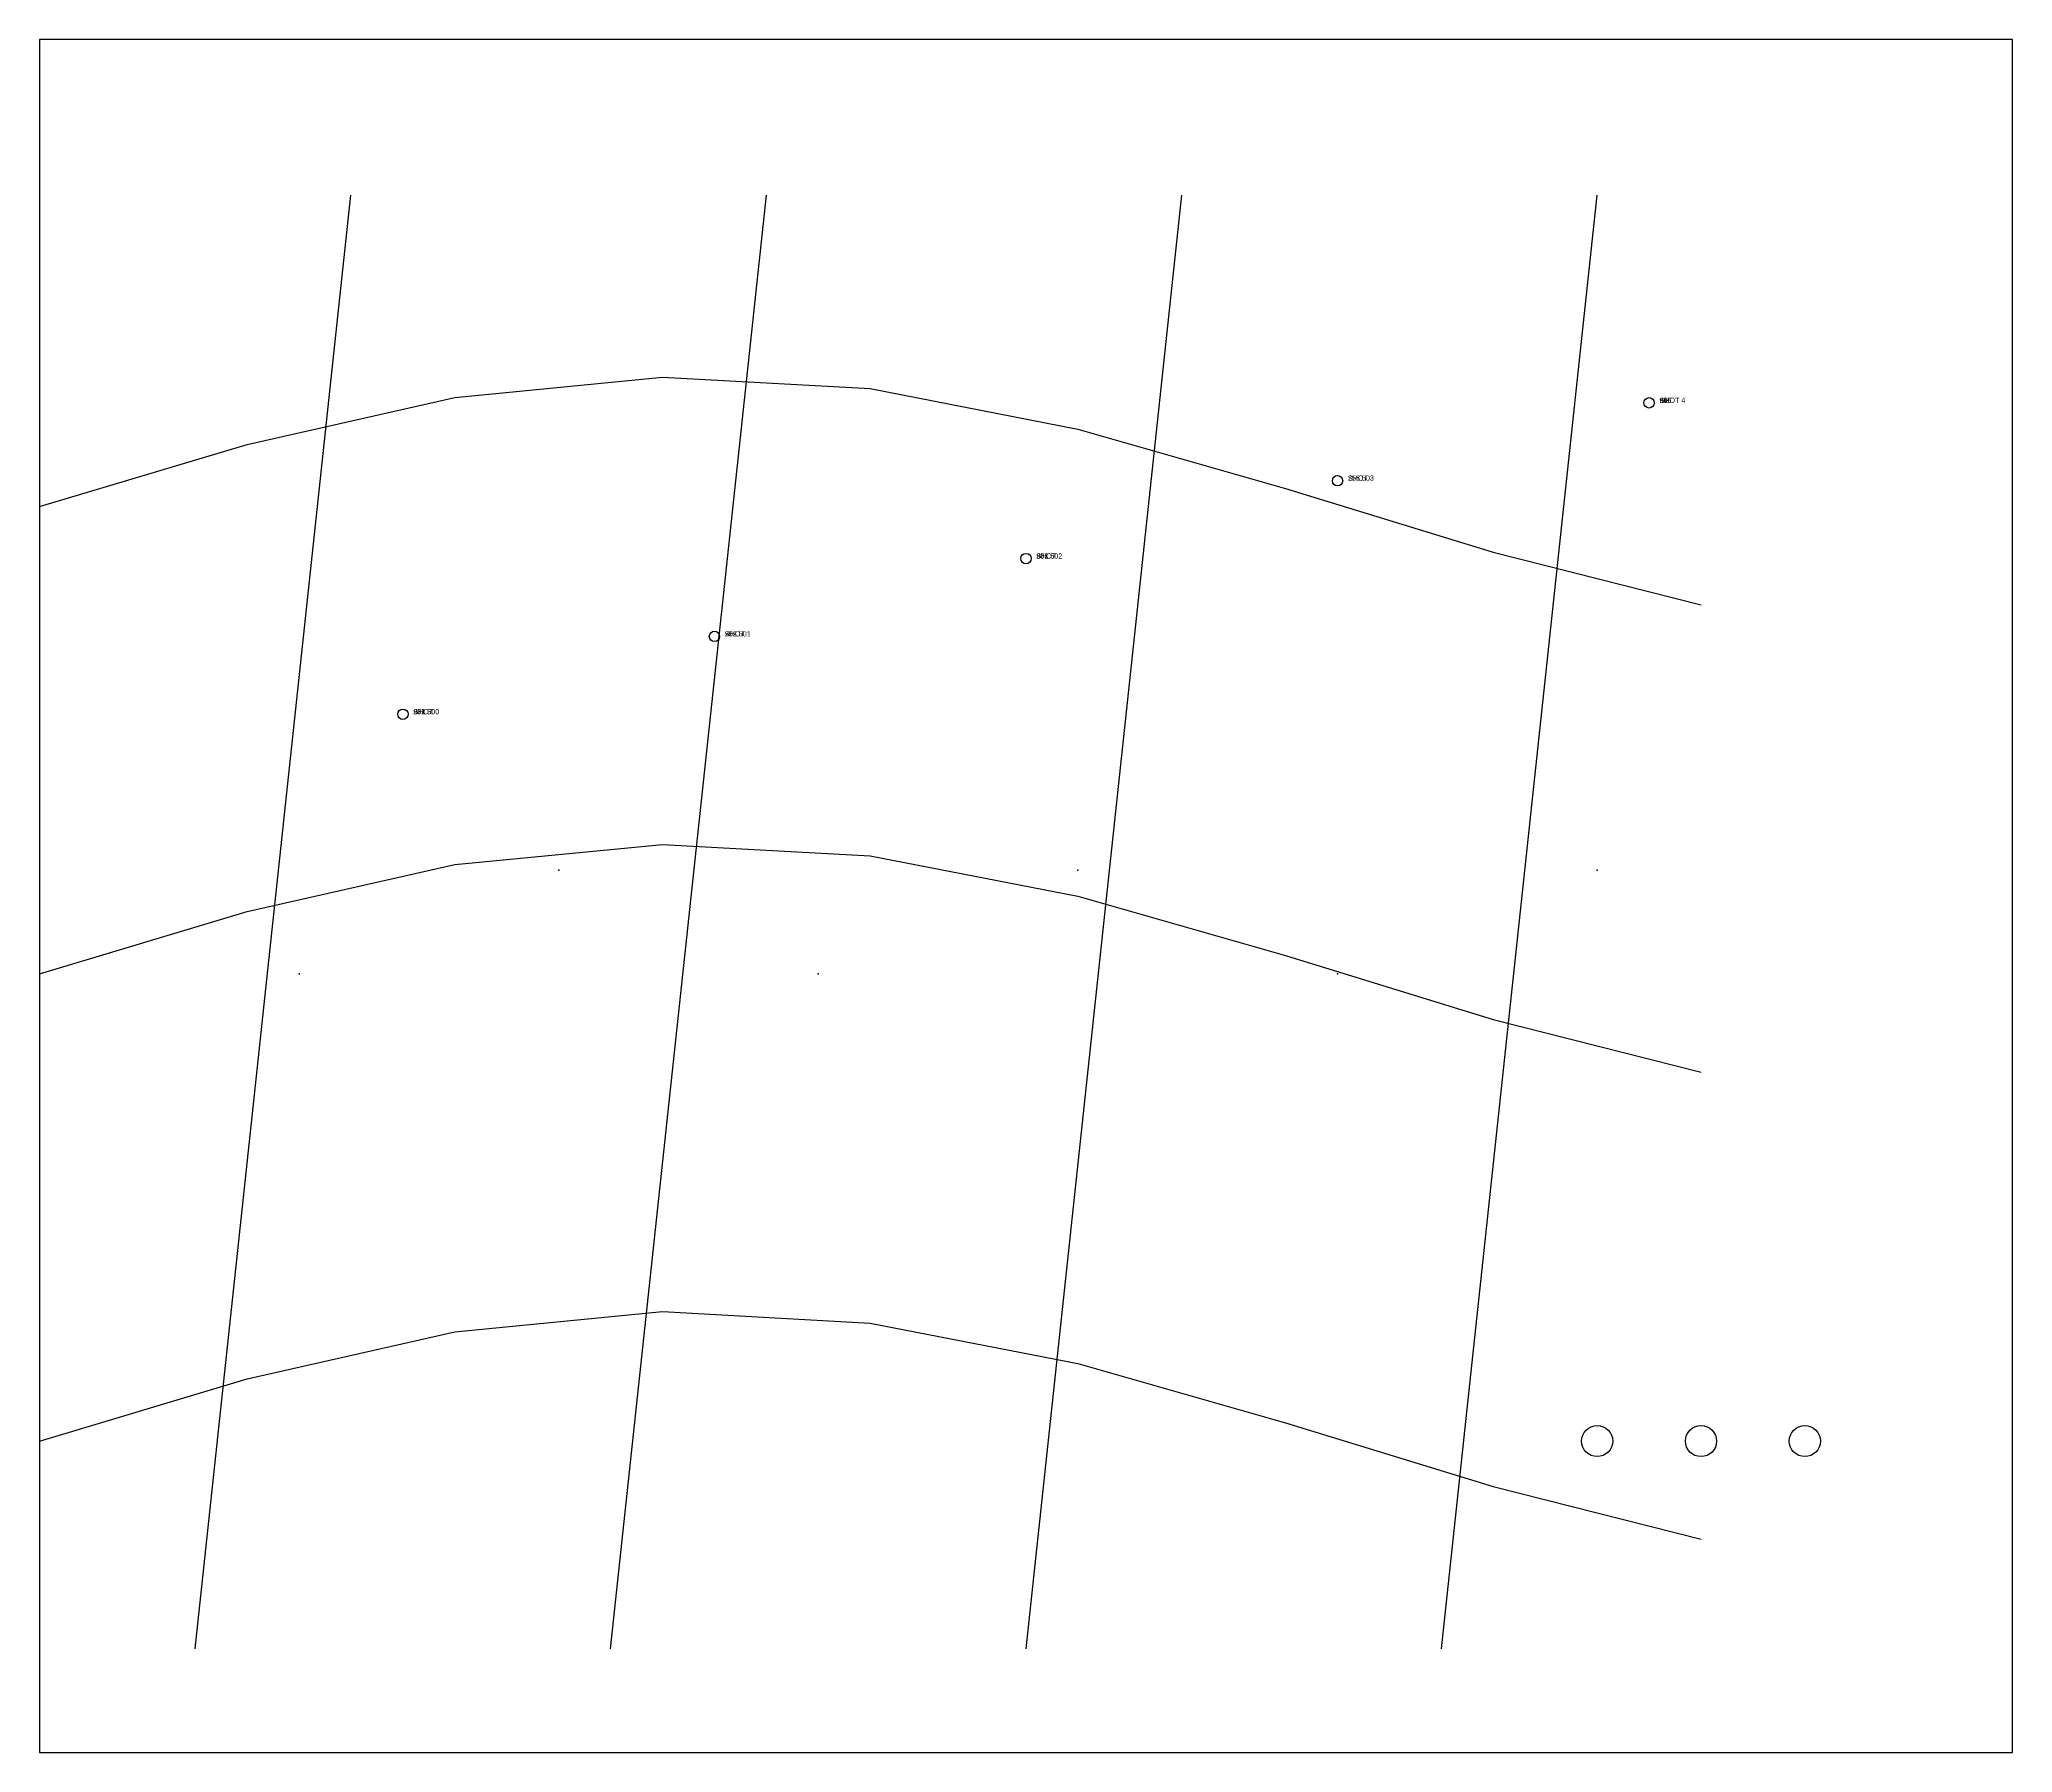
# Model space of a CAD drawing. Header units: feet. Extents: x 6149950 to 6150330, y 2079950 to 2080280.
import ezdxf

# ---------------------------------------------------------------- set-up
doc = ezdxf.new("R2010")
doc.units = ezdxf.units.FT
doc.layers.get('0').update_dxf_attribs({"linetype": 'CONTINUOUS'})
for name, color, linetype in [('BOUNDARY', 1, 'CONTINUOUS'), ('BRK', 5, 'CONTINUOUS'), ('PLANT', 3, 'CONTINUOUS'), ('PTS', 2, 'CONTINUOUS'), ('SURVEY', 4, 'CONTINUOUS'), ('TOPO-MAJ', 3, 'CONTINUOUS')]:
    doc.layers.add(name, color=color, linetype=linetype)

# ---------------------------------------------------------------- blocks, each defined once
blk = doc.blocks.new('SPOT')
blk.add_circle((0, 0), 1)
for tag, p in [('PT', (2, 2)), ('ELEV', (2, 0)), ('DESC', (2, -2))]:
    blk.add_attdef(tag, p, '', height=1)
blk = doc.blocks.new('TREE')
blk.add_circle((0, 0), 3)

msp = doc.modelspace()

# ---------------------------------------------------------------- linework, layer by layer
at = {"layer": 'BOUNDARY'}
msp.add_lwpolyline([(6149950, 2079950), (6150330, 2079950), (6150330, 2080280), (6149950, 2080280)], close=True, dxfattribs=at)
at = {"layer": 'BRK'}
for p, q in [((6149980, 2079970, 248), (6150010, 2080250, 262)), ((6150060, 2079970, 249), (6150090, 2080250, 263)), ((6150140, 2079970, 250), (6150170, 2080250, 264)), ((6150220, 2079970, 251), (6150250, 2080250, 265))]:
    msp.add_line(p, q, dxfattribs=at)
at = {"layer": 'PTS'}
for p in [(6150050, 2080120, 252.5), (6150150, 2080120, 255.5), (6150250, 2080120, 258.5), (6150000, 2080100, 251), (6150100, 2080100, 254), (6150200, 2080100, 257)]:
    msp.add_point(p, dxfattribs=at)
at = {"layer": 'TOPO-MAJ'}
for points in [[(6149950, 2080190), (6149990, 2080201.99), (6150030, 2080211.04), (6150070, 2080214.94), (6150110, 2080212.73), (6150150, 2080204.96), (6150190, 2080193.53), (6150230, 2080181.23), (6150270, 2080171.08)], [(6149950, 2080100), (6149990, 2080111.99), (6150030, 2080121.04), (6150070, 2080124.94), (6150110, 2080122.73), (6150150, 2080114.96), (6150190, 2080103.53), (6150230, 2080091.23), (6150270, 2080081.08)], [(6149950, 2080010), (6149990, 2080021.99), (6150030, 2080031.04), (6150070, 2080034.94), (6150110, 2080032.73), (6150150, 2080024.96), (6150190, 2080013.53), (6150230, 2080001.23), (6150270, 2079991.08)]]:
    msp.add_lwpolyline(points, dxfattribs=at)

# ---------------------------------------------------------------- block references
at = {"layer": 'PLANT'}
for p in [(6150250, 2080010, 249), (6150270, 2080010, 250), (6150290, 2080010, 251)]:
    msp.add_blockref('TREE', p, dxfattribs=at)
at = {"layer": 'SURVEY'}
ref = msp.add_blockref('SPOT', (6150260, 2080210), dxfattribs=at)
ref.add_attrib('PT', '905', (6150262, 2080210), dxfattribs={"height": 1})
ref.add_attrib('ELEV', 'n/a', (6150262, 2080210), dxfattribs={"height": 1})
ref.add_attrib('DESC', 'SHOT 4', (6150262, 2080210), dxfattribs={"height": 1})
ref = msp.add_blockref('SPOT', (6150200, 2080195), dxfattribs=at)
ref.add_attrib('ELEV', '255.50', (6150202, 2080195), dxfattribs={"height": 1})
ref.add_attrib('DESC', 'SHOT 3', (6150202, 2080195), dxfattribs={"height": 1})
ref = msp.add_blockref('SPOT', (6150140, 2080180), dxfattribs=at)
ref.add_attrib('PT', '901', (6150142, 2080180), dxfattribs={"height": 1})
ref.add_attrib('ELEV', '254.50', (6150142, 2080180), dxfattribs={"height": 1})
ref.add_attrib('DESC', 'SHOT 2', (6150142, 2080180), dxfattribs={"height": 1})
ref = msp.add_blockref('SPOT', (6150080, 2080165), dxfattribs=at)
ref.add_attrib('PT', '902', (6150082, 2080165), dxfattribs={"height": 1})
ref.add_attrib('ELEV', '253.50', (6150082, 2080165), dxfattribs={"height": 1})
ref.add_attrib('DESC', 'SHOT 1', (6150082, 2080165), dxfattribs={"height": 1})
ref = msp.add_blockref('SPOT', (6150020, 2080150), dxfattribs=at)
ref.add_attrib('PT', '901', (6150022, 2080150), dxfattribs={"height": 1})
ref.add_attrib('ELEV', '252.50', (6150022, 2080150), dxfattribs={"height": 1})
ref.add_attrib('DESC', 'SHOT 0', (6150022, 2080150), dxfattribs={"height": 1})

doc.saveas('drawing.dxf')
